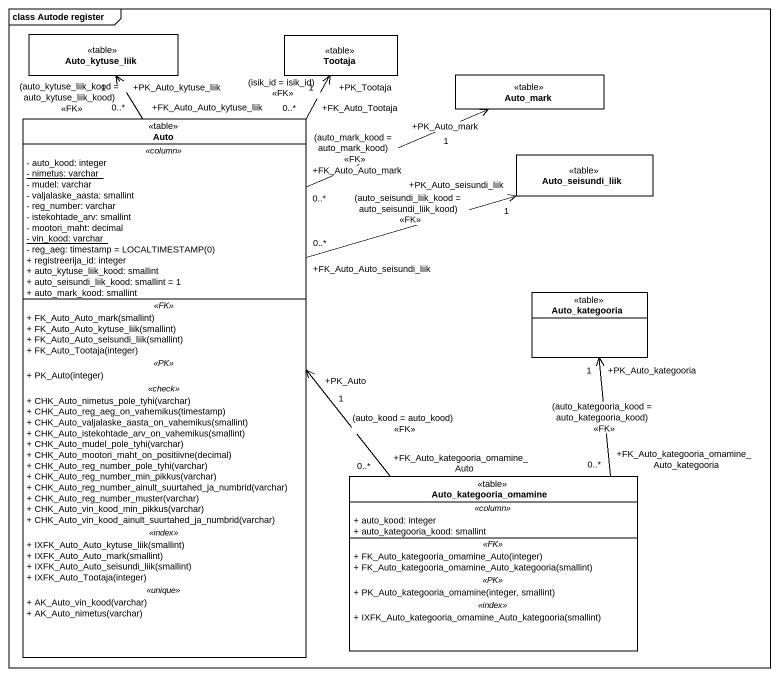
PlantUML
@startuml
mainframe class Autode register
hide circle
hide empty members
skinparam classAttributeIconSize 0
class Auto_kytuse_liik <<table>> #FFFFFF
class Tootaja <<table>> #FFFFFF
class Auto_mark <<table>> #FFFFFF
class Auto <<table>> #FFFFFF {
  .. <<column>> ..
  - auto_kood: integer
  {static} - nimetus: varchar
  - mudel: varchar
  - valjalaske_aasta: smallint
  - reg_number: varchar
  - istekohtade_arv: smallint
  - mootori_maht: decimal
  {static} - vin_kood: varchar
  {field} - reg_aeg: timestamp = LOCALTIMESTAMP(0)
  + registreerija_id: integer
  + auto_kytuse_liik_kood: smallint
  + auto_seisundi_liik_kood: smallint = 1
  + auto_mark_kood: smallint
  .. <<FK>> ..
  + FK_Auto_Auto_mark(smallint)
  + FK_Auto_Auto_kytuse_liik(smallint)
  + FK_Auto_Auto_seisundi_liik(smallint)
  + FK_Auto_Tootaja(integer)
  .. <<PK>> ..
  + PK_Auto(integer)
  .. <<check>> ..
  + CHK_Auto_nimetus_pole_tyhi(varchar)
  + CHK_Auto_reg_aeg_on_vahemikus(timestamp)
  + CHK_Auto_valjalaske_aasta_on_vahemikus(smallint)
  + CHK_Auto_istekohtade_arv_on_vahemikus(smallint)
  + CHK_Auto_mudel_pole_tyhi(varchar)
  + CHK_Auto_mootori_maht_on_positiivne(decimal)
  + CHK_Auto_reg_number_pole_tyhi(varchar)
  + CHK_Auto_reg_number_min_pikkus(varchar)
  + CHK_Auto_reg_number_ainult_suurtahed_ja_numbrid(varchar)
  + CHK_Auto_reg_number_muster(varchar)
  + CHK_Auto_vin_kood_min_pikkus(varchar)
  + CHK_Auto_vin_kood_ainult_suurtahed_ja_numbrid(varchar)
  .. <<index>> ..
  + IXFK_Auto_Auto_kytuse_liik(smallint)
  + IXFK_Auto_Auto_mark(smallint)
  + IXFK_Auto_Auto_seisundi_liik(smallint)
  + IXFK_Auto_Tootaja(integer)
  .. <<unique>> ..
  + AK_Auto_vin_kood(varchar)
  + AK_Auto_nimetus(varchar)
}
class Auto_seisundi_liik <<table>> #FFFFFF
class Auto_kategooria <<table>> #FFFFFF
class Auto_kategooria_omamine <<table>> #FFFFFF {
  .. <<column>> ..
  + auto_kood: integer
  + auto_kategooria_kood: smallint
  .. <<FK>> ..
  + FK_Auto_kategooria_omamine_Auto(integer)
  + FK_Auto_kategooria_omamine_Auto_kategooria(smallint)
  .. <<PK>> ..
  + PK_Auto_kategooria_omamine(integer, smallint)
  .. <<index>> ..
  + IXFK_Auto_kategooria_omamine_Auto_kategooria(smallint)
}
Auto "+FK_Auto_Auto_kytuse_liik\n0..*" -up-> "+PK_Auto_kytuse_liik\n1" Auto_kytuse_liik : (auto_kytuse_liik_kood = auto_kytuse_liik_kood)\n<<FK>>
Auto "+FK_Auto_Tootaja\n0..*" -up-> "+PK_Tootaja\n1" Tootaja : (isik_id = isik_id)\n<<FK>>
Auto "+FK_Auto_Auto_mark\n0..*" -up-> "+PK_Auto_mark\n1" Auto_mark : (auto_mark_kood = auto_mark_kood)\n<<FK>>
Auto "+FK_Auto_Auto_seisundi_liik\n0..*" -right-> "+PK_Auto_seisundi_liik\n1" Auto_seisundi_liik : (auto_seisundi_liik_kood = auto_seisundi_liik_kood)\n<<FK>>
Auto_kategooria_omamine "+FK_Auto_kategooria_omamine_Auto\n0..*" -left-> "+PK_Auto\n1" Auto : (auto_kood = auto_kood)\n<<FK>>
Auto_kategooria_omamine "+FK_Auto_kategooria_omamine_Auto_kategooria\n0..*" -up-> "+PK_Auto_kategooria\n1" Auto_kategooria : (auto_kategooria_kood = auto_kategooria_kood)\n<<FK>>
@enduml
